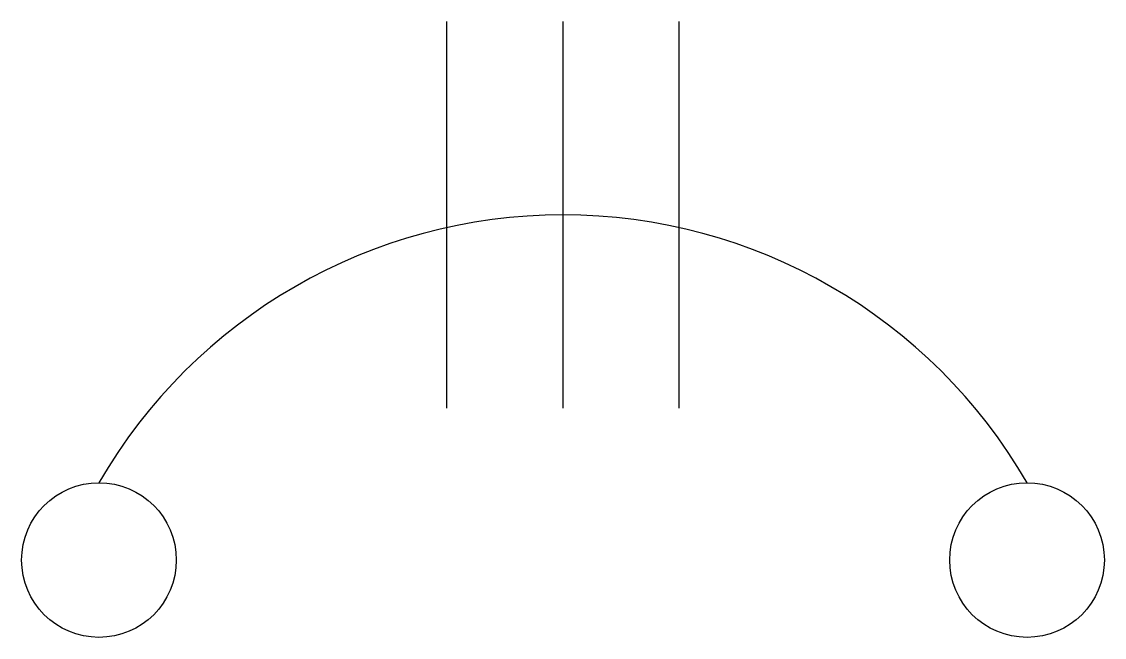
# Model space of a CAD drawing. Header units: millimetres. Extents: x -2926.763 to -2926.18, y 3748.546 to 3748.877.
import ezdxf

# ---------------------------------------------------------------- set-up
doc = ezdxf.new("R2010")
doc.units = ezdxf.units.MM
doc.header["$LTSCALE"] = 10
doc.layers.add('Ele_diagramas', color=2, linetype='Continuous')

msp = doc.modelspace()

# ---------------------------------------------------------------- linework, layer by layer
at = {"layer": 'Ele_diagramas', "color": 3}
for p, q in [((-2926.53396, 3748.66914), (-2926.53396, 3748.87747)), ((-2926.47146, 3748.66914), (-2926.47146, 3748.87747)), ((-2926.40896, 3748.66914), (-2926.40896, 3748.87747))]:
    msp.add_line(p, q, dxfattribs=at)
at = {"layer": 'Ele_diagramas', "color": 2}
for centre in [(-2926.72146, 3748.5873), (-2926.22146, 3748.5873)]:
    msp.add_circle(centre, 0.04167, dxfattribs=at)
at = {"layer": 'Ele_diagramas', "color": 4}
msp.add_arc((-2926.47146, 3748.48463), 0.28868, 30, 150, dxfattribs=at)

doc.saveas('drawing.dxf')
